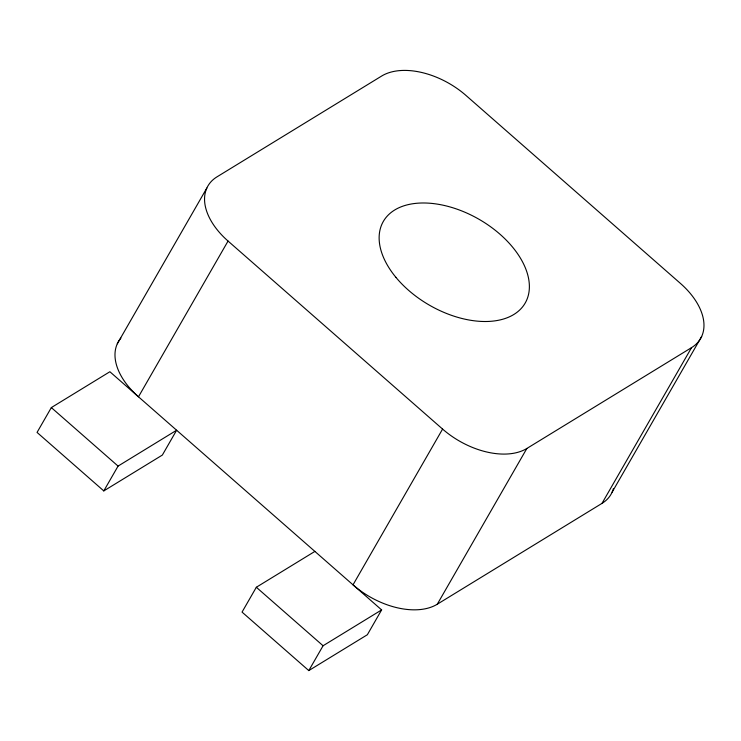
<?xml version="1.0" encoding="UTF-8"?>
<svg xmlns="http://www.w3.org/2000/svg" width="741" height="741" viewBox="0 0 741 741"><rect width="100%" height="100%" fill="white"/><g stroke="black" fill="none" stroke-linecap="round" stroke-linejoin="round"><path stroke-width="1.11" d="M314.888 551.406L256.33 587.261L242.048 612.094L308.793 670.586L367.351 634.741L381.624 609.908L109.881 371.741L51.333 407.587L37.05 432.42L103.796 490.913L162.353 455.067L176.627 430.234L118.069 466.089L103.796 490.913M117.291 343.796L206.85 188.047M691.548 347.631L526.86 448.462A65.467 39.671 29.9 0 1 442.59 429.076L353.022 584.834A65.467 39.671 29.9 0 0 437.292 604.211L601.979 503.389L691.548 347.631A65.467 39.671 29.9 0 0 680.47 283.442L465.932 95.413A65.467 39.671 29.9 0 0 381.661 76.036L216.974 176.867A65.467 39.671 29.9 0 0 228.052 241.057L138.484 396.805A65.467 39.671 29.9 0 1 120.913 338.109M308.793 670.586L323.076 645.754L381.624 609.908M437.292 604.211L526.86 448.462M612.103 492.209L701.671 336.451M228.052 241.057L442.59 429.076M51.333 407.587L118.069 466.089M256.33 587.261L323.076 645.754M613.465 488.43A65.467 39.671 29.9 0 1 601.979 503.389M395.898 277.329A81.834 49.591 29.9 0 0 524.406 304.338A81.834 49.591 29.9 0 0 442.47 205.072A81.834 49.591 29.9 0 0 395.898 277.329"/></g></svg>
